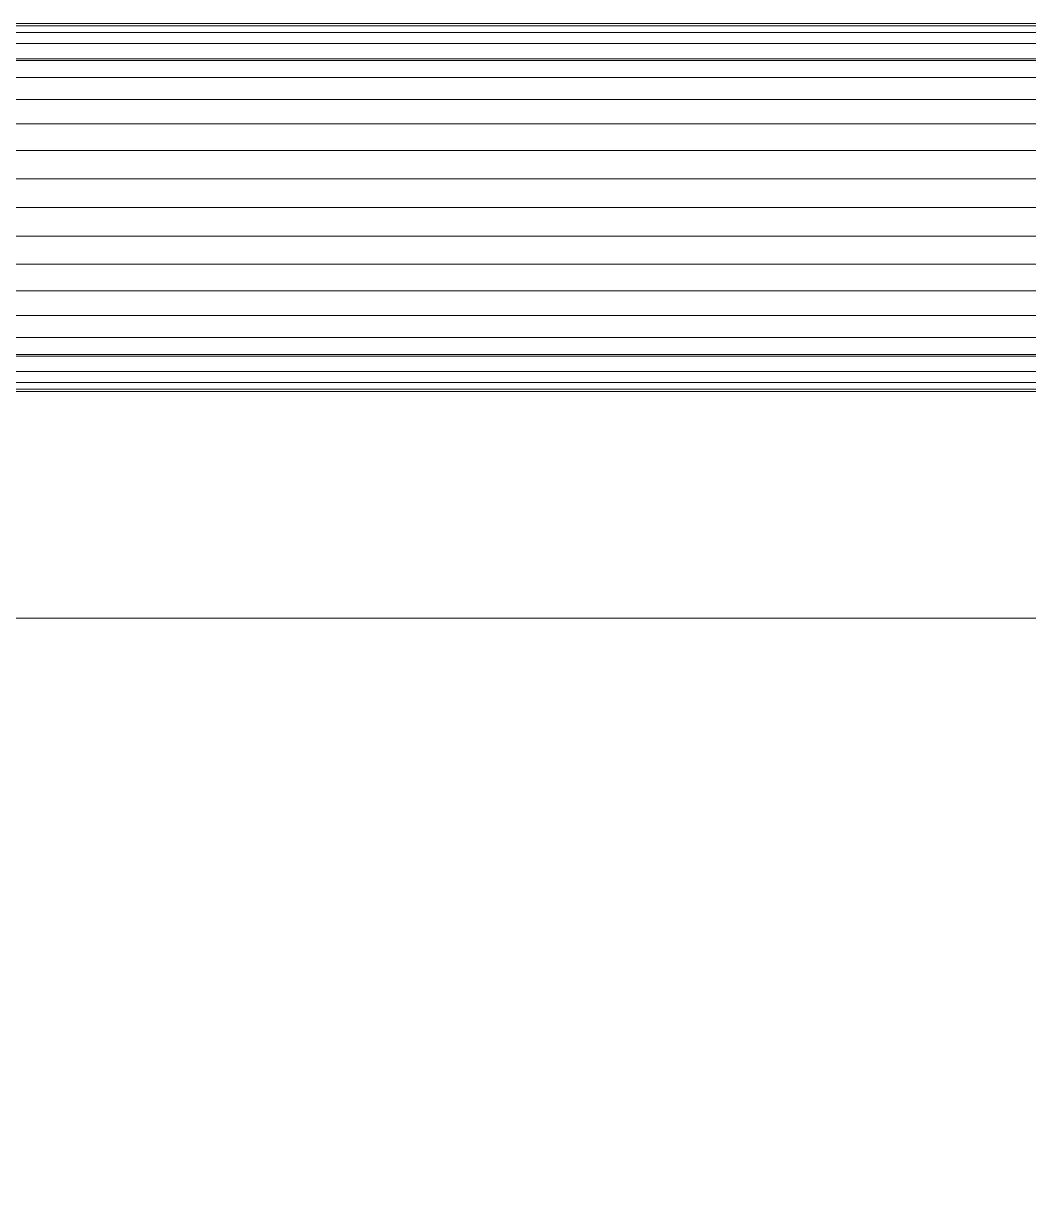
# Model space of a CAD drawing. Header units: centimetres. Extents: x -13467 to 3766, y -437 to 1921.
# Drawn here: x -4258.171 to -4255.439, y 188.098 to 191.3 of the extents above; entities that cross this region are included whole.
import ezdxf

# ---------------------------------------------------------------- set-up
doc = ezdxf.new("R2010")
doc.units = ezdxf.units.CM
doc.layers.add('M-EQPM', color=7, linetype='Continuous', lineweight=9)

# ---------------------------------------------------------------- blocks, each defined once
blk = doc.blocks.new('EQ-04-006 - EQ-04-006_dwg_Agrupar_308-1538748-Sección 1-2')
at = {"layer": 'M-EQPM', "color": 136, "true_color": 0x007f7f}
for p, q in [((-3690.9637, 191.3), (-3706.9637, 191.3)), ((-3690.9637, 191.2938), (-3706.9637, 191.2938)), ((-3690.9637, 191.2755), (-3706.9637, 191.2755)), ((-3690.9637, 191.2455), (-3706.9637, 191.2455)), ((-3690.9637, 191.2045), (-3706.9637, 191.2045)), ((-3690.9637, 191.2), (-3706.9637, 191.2)), ((-3690.9637, 191.1536), (-3706.9637, 191.1536)), ((-3690.9637, 191.0939), (-3706.9637, 191.0939)), ((-3690.9637, 191.027), (-3706.9637, 191.027)), ((-3690.9637, 190.9545), (-3706.9637, 190.9545)), ((-3690.9637, 190.8782), (-3706.9637, 190.8782)), ((-3690.9637, 190.8), (-3706.9637, 190.8)), ((-3690.9637, 190.7218), (-3706.9637, 190.7218)), ((-3690.9637, 190.6455), (-3706.9637, 190.6455)), ((-3690.9637, 190.573), (-3706.9637, 190.573)), ((-3690.9637, 190.5061), (-3706.9637, 190.5061)), ((-3690.9637, 190.4464), (-3706.9637, 190.4464)), ((-3690.9637, 190.4), (-3706.9637, 190.4)), ((-3690.9637, 190.3955), (-3706.9637, 190.3955)), ((-3690.9637, 190.3545), (-3706.9637, 190.3545)), ((-3690.9637, 190.3245), (-3706.9637, 190.3245)), ((-3690.9637, 190.3062), (-3706.9637, 190.3062)), ((-3690.9637, 190.3), (-3706.9637, 190.3)), ((-3690.9637, 190.3), (-3706.9637, 190.3))]:
    blk.add_line(p, q, dxfattribs=at)
at = {"layer": 'M-EQPM', "color": 136, "true_color": 0x007f7f, "flags": 128}
for points in [[(-3688.7903, 189.3823), (-3689.0151, 189.925), (-3688.9254, 189.9768), (-3689.2995, 190.4642), (-3689.2433, 190.5204), (-3689.7472, 190.9071), (-3689.7222, 190.9503), (-3690.321, 191.1984), (-3690.9637, 191.2938), (-3690.9637, 191.2755), (-3706.9637, 191.2755), (-3707.6063, 191.1984), (-3708.2051, 190.9503), (-3708.2137, 190.9651), (-3708.7314, 190.5678), (-3708.7194, 190.5557), (-3709.114, 190.0415), (-3709.0707, 190.0165), (-3709.3138, 189.4297), (-3709.237, 189.4091)], [(-3706.9637, 191.2755), (-3707.6063, 191.1984), (-3706.9637, 191.2938), (-3706.9637, 191.3), (-3690.9637, 191.3)], [(-3690.9637, 191.2938), (-3706.9637, 191.2938), (-3706.9637, 191.2755), (-3706.9637, 191.2455), (-3707.6063, 191.1984), (-3706.9637, 191.2455), (-3707.5934, 191.1501), (-3707.6063, 191.1984), (-3707.6107, 191.2148), (-3708.2137, 190.9651), (-3708.2051, 190.9503), (-3708.7194, 190.5557), (-3708.6841, 190.5204), (-3709.0707, 190.0165), (-3709.0019, 189.9768)], [(-3690.9637, 191.3), (-3706.9637, 191.3), (-3707.6107, 191.2148), (-3706.9637, 191.2938), (-3707.6107, 191.2148), (-3707.6063, 191.1984), (-3706.9637, 191.2938), (-3706.9637, 191.2755)], [(-3689.3727, 190.391), (-3689.8387, 190.7486), (-3689.7869, 190.8382), (-3690.3545, 191.0734), (-3690.334, 191.1501), (-3690.9637, 191.2455), (-3690.321, 191.1984), (-3690.9637, 191.2755), (-3690.9637, 191.2455), (-3706.9637, 191.2455), (-3706.9637, 191.2045), (-3707.5934, 191.1501), (-3707.5728, 191.0734), (-3706.9637, 191.1536), (-3707.5934, 191.1501), (-3706.9637, 191.1536), (-3706.9637, 191.2045), (-3707.5934, 191.1501), (-3706.9637, 191.2455), (-3706.9637, 191.2755), (-3690.9637, 191.2755), (-3690.9637, 191.2938), (-3706.9637, 191.2938), (-3706.9637, 191.3)], [(-3706.9637, 191.2045), (-3706.9637, 191.2455), (-3690.9637, 191.2455), (-3690.9637, 191.2755), (-3690.321, 191.1984), (-3690.334, 191.1501), (-3689.7472, 190.9071), (-3689.7869, 190.8382), (-3689.2995, 190.4642), (-3689.3727, 190.391)], [(-3706.9637, 191.2045), (-3690.9637, 191.2045), (-3690.9637, 191.2455), (-3690.334, 191.1501), (-3690.9637, 191.2045), (-3690.9637, 191.2455), (-3690.321, 191.1984), (-3690.334, 191.1501), (-3689.7472, 190.9071), (-3689.7869, 190.8382), (-3689.2995, 190.4642), (-3689.3727, 190.391)], [(-3707.546, 190.9733), (-3706.9637, 191.0939), (-3706.9637, 191.1536), (-3690.9637, 191.1536), (-3690.9637, 191.2045), (-3690.9637, 191.1536), (-3706.9637, 191.1536), (-3707.5728, 191.0734), (-3706.9637, 191.0939), (-3707.5728, 191.0734), (-3707.546, 190.9733)], [(-3689.3727, 190.391), (-3689.8387, 190.7486), (-3689.7869, 190.8382), (-3690.3545, 191.0734), (-3690.9637, 191.2045), (-3690.3545, 191.0734), (-3690.334, 191.1501), (-3690.9637, 191.2045), (-3706.9637, 191.2045), (-3706.9637, 191.1536), (-3706.9637, 191.0939)], [(-3706.9637, 191.0939), (-3690.9637, 191.0939), (-3690.3813, 190.9733), (-3690.3545, 191.0734), (-3690.9637, 191.1536), (-3690.3813, 190.9733), (-3690.9637, 191.1536), (-3690.9637, 191.0939)], [(-3707.546, 190.9733), (-3706.9637, 190.9545), (-3706.9637, 191.027), (-3706.9637, 191.0939), (-3690.9637, 191.0939), (-3690.3813, 190.9733)], [(-3707.4813, 190.7319), (-3707.5148, 190.8569), (-3706.9637, 190.8782), (-3706.9637, 190.9545), (-3706.9637, 191.027), (-3690.9637, 191.027), (-3690.9637, 191.0939), (-3690.9637, 191.027), (-3706.9637, 191.027), (-3707.546, 190.9733)], [(-3690.4125, 190.8569), (-3690.3813, 190.9733), (-3690.9637, 191.027), (-3690.9637, 190.9545), (-3706.9637, 190.9545), (-3707.5148, 190.8569), (-3706.9637, 190.8782), (-3706.9637, 190.8), (-3707.5148, 190.8569), (-3706.9637, 190.8), (-3707.4813, 190.7319)], [(-3690.9637, 190.573), (-3706.9637, 190.573), (-3706.9637, 190.5061), (-3707.4166, 190.4904), (-3706.9637, 190.4464), (-3707.3898, 190.3903), (-3707.4166, 190.4904), (-3706.9637, 190.4464), (-3706.9637, 190.5061), (-3707.4166, 190.4904), (-3706.9637, 190.573), (-3706.9637, 190.6455), (-3690.9637, 190.6455)], [(-3690.9637, 190.7218), (-3706.9637, 190.7218), (-3706.9637, 190.8), (-3707.4813, 190.7319), (-3706.9637, 190.7218), (-3707.4813, 190.7319), (-3707.4478, 190.6069), (-3706.9637, 190.7218), (-3706.9637, 190.6455), (-3707.4478, 190.6069), (-3706.9637, 190.7218), (-3706.9637, 190.8), (-3706.9637, 190.8782), (-3690.9637, 190.8782)], [(-3706.9637, 190.5061), (-3706.9637, 190.573), (-3690.9637, 190.573)], [(-3690.9637, 190.7218), (-3706.9637, 190.7218), (-3706.9637, 190.6455), (-3707.4478, 190.6069), (-3707.899, 190.42), (-3707.9637, 190.5321)], [(-3690.446, 190.7319), (-3690.4795, 190.6069), (-3690.9637, 190.7218), (-3690.9637, 190.6455), (-3706.9637, 190.6455), (-3706.9637, 190.573), (-3707.4478, 190.6069), (-3706.9637, 190.573), (-3707.4166, 190.4904), (-3707.4478, 190.6069), (-3707.4813, 190.7319)], [(-3709.0205, 189.3511), (-3708.8078, 189.8647), (-3708.6957, 189.8), (-3708.3779, 190.2142), (-3708.2864, 190.1227), (-3707.899, 190.42), (-3707.8387, 190.3155), (-3707.4166, 190.4904), (-3707.3898, 190.3903), (-3707.3692, 190.3136), (-3706.9637, 190.3245), (-3707.3563, 190.2653), (-3707.3519, 190.2489), (-3707.7137, 190.099), (-3707.7222, 190.1138), (-3707.3563, 190.2653), (-3707.3692, 190.3136), (-3706.9637, 190.3955), (-3706.9637, 190.3545), (-3707.3692, 190.3136), (-3706.9637, 190.3955), (-3690.9637, 190.3955)], [(-3706.9637, 190.3955), (-3706.9637, 190.4464), (-3690.9637, 190.4464), (-3690.9637, 190.5061), (-3690.5107, 190.4904), (-3690.9637, 190.573), (-3690.9637, 190.5061), (-3706.9637, 190.5061), (-3706.9637, 190.4464), (-3707.3898, 190.3903), (-3706.9637, 190.3955), (-3707.3898, 190.3903), (-3707.7869, 190.2259), (-3707.8387, 190.3155), (-3708.2011, 190.0374), (-3708.2864, 190.1227), (-3708.5836, 189.7353), (-3708.6957, 189.8), (-3708.8955, 189.3176), (-3709.0205, 189.3511), (-3709.1182, 188.8), (-3709.1182, 186.8)], [(-3706.9637, 190.5061), (-3690.9637, 190.5061), (-3690.5107, 190.4904), (-3690.5375, 190.3903), (-3690.9637, 190.5061), (-3690.9637, 190.4464), (-3706.9637, 190.4464), (-3706.9637, 190.3955)], [(-3708.8955, 189.3176), (-3708.7705, 189.2841), (-3708.5836, 189.7353), (-3708.4792, 189.675), (-3708.2011, 190.0374), (-3708.1279, 189.9642), (-3707.7869, 190.2259), (-3707.7472, 190.1571), (-3707.3692, 190.3136), (-3706.9637, 190.3545), (-3690.9637, 190.3545)], [(-3690.9637, 190.3545), (-3706.9637, 190.3545), (-3706.9637, 190.3245), (-3707.3692, 190.3136), (-3707.3898, 190.3903), (-3707.7869, 190.2259), (-3707.8387, 190.3155), (-3708.2011, 190.0374), (-3708.2864, 190.1227), (-3708.5836, 189.7353), (-3708.6957, 189.8), (-3708.8955, 189.3176), (-3709.0419, 188.8), (-3709.1182, 188.8), (-3709.1907, 188.8), (-3709.137, 189.3823), (-3709.1182, 188.8), (-3709.137, 189.3823), (-3709.0205, 189.3511)], [(-3706.9637, 190.3), (-3706.9637, 190.3062), (-3706.9637, 190.3245), (-3706.9637, 190.3545), (-3706.9637, 190.3955), (-3690.9637, 190.3955), (-3690.5581, 190.3136), (-3690.1802, 190.1571), (-3690.2051, 190.1138), (-3690.571, 190.2653), (-3690.5581, 190.3136), (-3690.9637, 190.3545), (-3690.9637, 190.3245), (-3706.9637, 190.3245), (-3707.3563, 190.2653), (-3706.9637, 190.3062)], [(-3706.9637, 190.3062), (-3706.9637, 190.3245), (-3690.9637, 190.3245)], [(-3690.9637, 190.3062), (-3706.9637, 190.3062), (-3707.3563, 190.2653), (-3706.9637, 190.3), (-3706.9637, 190.3062), (-3690.9637, 190.3062)], [(-3690.9637, 190.3), (-3706.9637, 190.3), (-3707.3519, 190.2489), (-3706.9637, 190.3062), (-3707.3519, 190.2489), (-3707.3563, 190.2653), (-3706.9637, 190.3062)]]:
    blk.add_lwpolyline(points, dxfattribs=at)
for points in [[(-3690.4125, 190.8569), (-3690.9637, 190.9545), (-3690.9637, 190.8782), (-3706.9637, 190.8782), (-3706.9637, 190.9545), (-3690.9637, 190.9545), (-3690.9637, 191.027), (-3690.3813, 190.9733), (-3690.9637, 190.9545)], [(-3690.446, 190.7319), (-3690.9637, 190.8), (-3690.9637, 190.8782), (-3690.9637, 190.8), (-3706.9637, 190.8), (-3690.9637, 190.8), (-3690.9637, 190.7218), (-3690.9637, 190.8), (-3690.4795, 190.6069), (-3690.9637, 190.8)]]:
    blk.add_lwpolyline(points, close=True, dxfattribs=at)
blk = doc.blocks.new('EQ-04-006 - EQ-04-006_dwg_011_ENZUNCHADOR_dwg-1538751-Sección 1-2')
blk.add_blockref('EQ-04-006 - EQ-04-006_dwg_Agrupar_308-1538748-Sección 1-2', (0, 0))
blk = doc.blocks.new('EQ-04-006 - EQ-04-006_dwg-1538743-Sección 1-2')
blk.add_blockref('EQ-04-006 - EQ-04-006_dwg_011_ENZUNCHADOR_dwg-1538751-Sección 1-2', (0, 0))
blk = doc.blocks.new('EQ-04-006 - EQ-04-006-1538756-Sección 1-2')
blk.add_blockref('EQ-04-006 - EQ-04-006_dwg-1538743-Sección 1-2', (0, 0))
blk = doc.blocks.new('EQ-05-014 - EQ-05-014_dwg_Agrupar_514-1555421-Sección 1-2')
at = {"layer": 'M-EQPM', "color": 1, "true_color": 0xff0000}
for p, q in [((-3689.7071, 189.684), (-3708.4948, 189.684)), ((-3689.7071, 189.684), (-3708.4948, 189.684)), ((-3708.4948, 189.684), (-3689.7071, 189.684))]:
    blk.add_line(p, q, dxfattribs=at)
blk = doc.blocks.new('EQ-05-014 - EQ-05-014_dwg-1555392-Sección 1-2')
blk.add_blockref('EQ-05-014 - EQ-05-014_dwg_Agrupar_514-1555421-Sección 1-2', (0, 0))
blk = doc.blocks.new('EQ-05-014 - EQ-05-014-1555424-Sección 1-2')
blk.add_blockref('EQ-05-014 - EQ-05-014_dwg-1555392-Sección 1-2', (0, 0))
blk = doc.blocks.new('PQ_RVR_MEP-01_ZZ_ZZ_MO_T_A_rvt-2-Sección 1-2')
at = {"layer": 'M-EQPM', "lineweight": 9}
for name in ['EQ-04-006 - EQ-04-006-1538756-Sección 1-2', 'EQ-05-014 - EQ-05-014-1555424-Sección 1-2']:
    blk.add_blockref(name, (0, 0), dxfattribs=at)

msp = doc.modelspace()

# ---------------------------------------------------------------- block references
at = {"lineweight": 5}
msp.add_blockref('PQ_RVR_MEP-01_ZZ_ZZ_MO_T_A_rvt-2-Sección 1-2', (-551.352, 0), dxfattribs=at)

doc.saveas('drawing.dxf')
